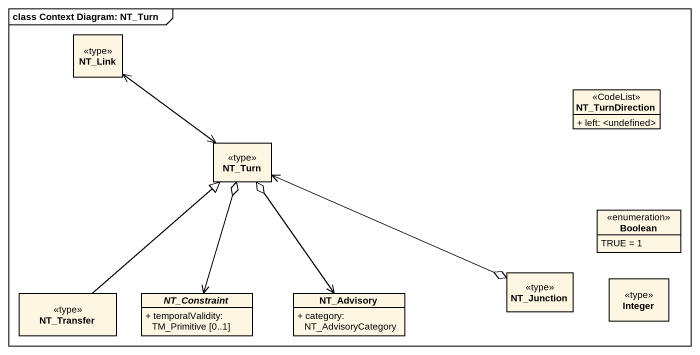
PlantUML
@startuml
mainframe class Context Diagram: NT_Turn
hide circle
hide empty members
skinparam classAttributeIconSize 0
class NT_Link <<type>>
class NT_TurnDirection <<CodeList>> {
  + left: <undefined>
}
class NT_Turn <<type>>
enum Boolean {
  TRUE = 1
}
class NT_Transfer <<type>>
abstract class NT_Constraint {
  + temporalValidity: TM_Primitive [0..1]
}
class NT_Advisory {
  + category: NT_AdvisoryCategory
}
class NT_Junction <<type>>
class Integer <<type>>
NT_Turn <-up-> NT_Link
NT_Turn <-up-> NT_Link
NT_Turn o--> NT_Constraint
NT_Turn <-right-o NT_Junction
NT_Transfer -up-|> NT_Turn
NT_Advisory <-up-o NT_Turn
@enduml
